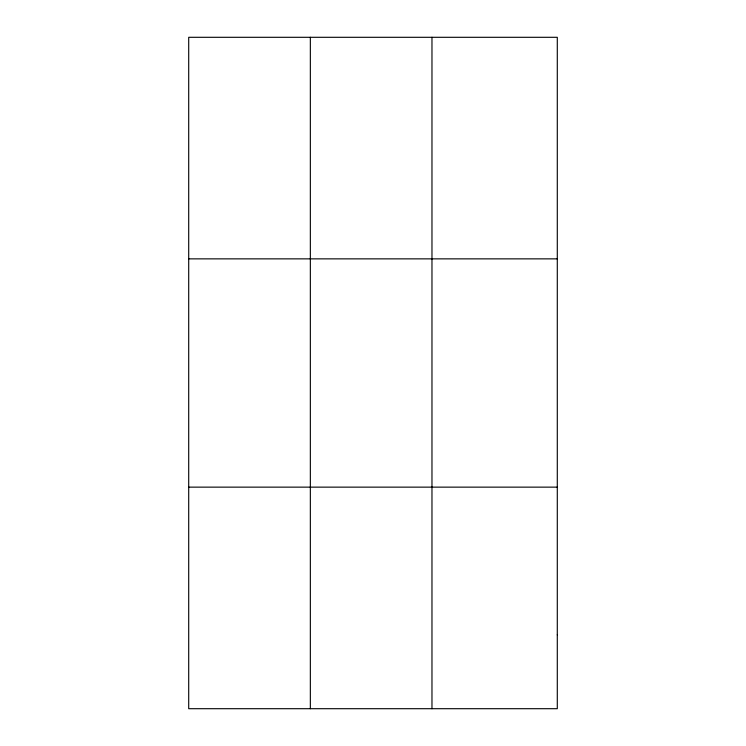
<?xml version="1.0" encoding="UTF-8"?>
<svg xmlns="http://www.w3.org/2000/svg" width="746" height="746" viewBox="0 0 746 746"><rect width="100%" height="100%" fill="white"/><g stroke="black" fill="none" stroke-linecap="round" stroke-linejoin="round"><path stroke-width="1.12" d="M310.345 708.7L310.345 37.3M431.971 708.7L431.971 37.3M188.71 258.862L557.29 258.862M188.71 487.138L557.29 487.138M557.29 634.846L557.29 708.7L188.71 708.7L188.71 37.3L557.29 37.3L557.29 634.846"/></g></svg>
